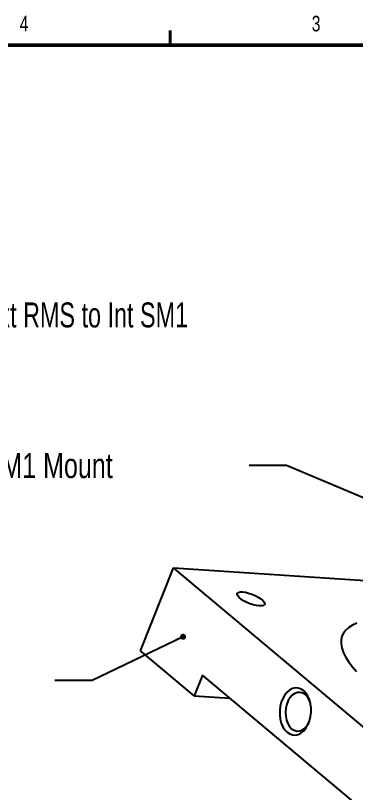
# Paper-space layout 'Sheet3' of a CAD drawing. Header units: millimetres. Extents: x 2 to 295, y 2 to 209.
# Drawn here: x 122.3 to 179.9, y 76.8 to 208.5 of the extents above; entities that cross this region are included whole.
import ezdxf

# ---------------------------------------------------------------- set-up
doc = ezdxf.new("R2010")
doc.units = ezdxf.units.MM
doc.styles.add('SLDTEXTSTYLE0', font='TXT', dxfattribs={"width": 0.75})
doc.styles.add('SLDTEXTSTYLE2', font='TXT', dxfattribs={"width": 0.7})
doc.dimstyles.new('SLDDIMSTYLE7', dxfattribs={"dimtxt": 0.18, "dimasz": 1.016, "dimexe": 0, "dimexo": 0.0625, "dimgap": 0, "dimtad": 0, "dimtih": 1, "dimtoh": 1, "dimdec": 0, "dimrnd": 1e-09, "dimzin": 0, "dimdsep": 46, "dimtxsty": 'Standard', "dimblk1": 'DOT', "dimblk2": 'DOT', "dimsah": 1, "dimcen": 0.09, "dimadec": 0, "dimazin": 0, "dimtfac": 1.016, "dimtdec": 0, "dimtofl": 0, "dimtmove": 0, "dimatfit": 3, "dimldrblk": 'DOT', "dimfxl": 1, "dimfrac": 2, "dimtolj": 1, "dimtzin": 0, "dimarcsym": 0})

# ---------------------------------------------------------------- blocks, each defined once
blk = doc.blocks.new('_Dot')
at = {"color": 0, "linetype": 'ByBlock', "lineweight": -2}
blk.add_line((-0.5, 0), (-1, 0), dxfattribs=at)
at = {"color": 0, "linetype": 'ByBlock', "const_width": 0.5}
blk.add_lwpolyline([(-0.25, 0, 1), (0.25, 0, 1)], format="xyb", close=True, dxfattribs=at)

psp = doc.layouts.new('Sheet3')

# ---------------------------------------------------------------- linework, layer by layer
at = {"color": 7, "linetype": 'Continuous', "lineweight": 35}
for p, q in [((148.5, 206), (148.5, 203.5)), ((148.5, 203.5), (148.5, 206))]:
    psp.add_line(p, q, dxfattribs=at)
at = {"color": 7, "linetype": 'Continuous', "lineweight": 50}
psp.add_line((6.5, 203.5), (290.5, 203.5), dxfattribs=at)
at = {"color": 7, "linetype": 'Continuous', "lineweight": 25}
for p, q in [((143.44, 100.82), (149.05, 114.86)), ((194.59, 76.7), (149.05, 114.86)), ((149.05, 114.86), (184.26, 112.55)), ((152.55, 93.18), (143.44, 100.82)), ((153.95, 96.69), (152.55, 93.18)), ((181.28, 73.8), (153.95, 96.69)), ((152.55, 93.18), (158.61, 92.79))]:
    psp.add_line(p, q, dxfattribs=at)
at = {"color": 7, "linetype": 'Continuous', "lineweight": 25, "flags": 128}
for points in [[(163.6, 108.41), (163.11, 108.47), (162.57, 108.6), (162.01, 108.79), (161.46, 109.02), (160.94, 109.29), (160.5, 109.58), (160.16, 109.86), (159.93, 110.14), (159.84, 110.38), (159.88, 110.57), (160.05, 110.71), (160.35, 110.79), (160.75, 110.79), (161.24, 110.73), (161.78, 110.6), (162.34, 110.41), (162.9, 110.18), (163.41, 109.91), (163.85, 109.62), (164.19, 109.34), (164.42, 109.06), (164.51, 108.82), (164.47, 108.63), (164.3, 108.49), (164, 108.41), (163.6, 108.41)], [(180.15, 105.49), (179.4, 105.16), (178.76, 104.77), (178.25, 104.32), (177.86, 103.82), (177.59, 103.26), (177.46, 102.65), (177.45, 102), (177.57, 101.3), (177.82, 100.56), (178.2, 99.79), (178.7, 98.98), (179.32, 98.15), (180.06, 97.29)], [(168.31, 87), (168.76, 86.71), (169.23, 86.55), (169.72, 86.52), (170.21, 86.63), (170.69, 86.87), (171.13, 87.24), (171.52, 87.72), (171.85, 88.29), (172.11, 88.94), (172.29, 89.64), (172.38, 90.37), (172.38, 91.1), (172.29, 91.82), (172.11, 92.49), (171.85, 93.1), (171.51, 93.61), (171.12, 94.02), (170.68, 94.31), (170.2, 94.47), (169.71, 94.5), (169.22, 94.39), (168.74, 94.15), (168.3, 93.78), (167.91, 93.31), (167.58, 92.74), (167.32, 92.09), (167.14, 91.39), (167.05, 90.66), (167.05, 89.92), (167.15, 89.2), (167.32, 88.53), (167.59, 87.93), (167.92, 87.41), (168.31, 87)], [(172.26, 91.97), (172.06, 92.48), (171.76, 92.98), (171.39, 93.37), (170.98, 93.64), (170.53, 93.76), (170.07, 93.75), (169.62, 93.59), (169.19, 93.29), (168.81, 92.87), (168.49, 92.35), (168.25, 91.74), (168.09, 91.08), (168.03, 90.39), (168.07, 89.71), (168.2, 89.06), (168.42, 88.47), (168.71, 87.97), (169.08, 87.58), (169.08, 87.58)], [(169.08, 87.58), (169.5, 87.32), (169.94, 87.19), (170.4, 87.21), (170.86, 87.37), (171.29, 87.67), (171.67, 88.09), (171.98, 88.61), (172.04, 88.74)]]:
    psp.add_lwpolyline(points, dxfattribs=at)

# ---------------------------------------------------------------- texts
at = {"color": 7, "linetype": 'Continuous', "lineweight": 0}
for s, insert, char_height, attachment_point, style in [('4', (123.72, 208.49), 2.65, 2, 'SLDTEXTSTYLE0'), ('3', (173.22, 208.49), 2.65, 2, 'SLDTEXTSTYLE0'), ('Thorlabs SM1A4 - Ext RMS to Int SM1', (83.69, 159.87), 4.2333, 1, 'SLDTEXTSTYLE2'), ('FAB-CH002 - 19 mm SM1 Mount', (76.22, 134.33), 4.2333, 1, 'SLDTEXTSTYLE0')]:
    psp.add_mtext(s, dxfattribs=dict(at, insert=insert, char_height=char_height, attachment_point=attachment_point, style=style))

# ---------------------------------------------------------------- leaders
for points in [[(186.81, 124.4), (168.23, 132.22), (161.88, 132.22)], [(150.67, 103.19), (135.26, 95.78), (128.91, 95.78)]]:
    psp.add_leader(points, dimstyle='SLDDIMSTYLE7', dxfattribs=at)

doc.saveas('drawing.dxf')
